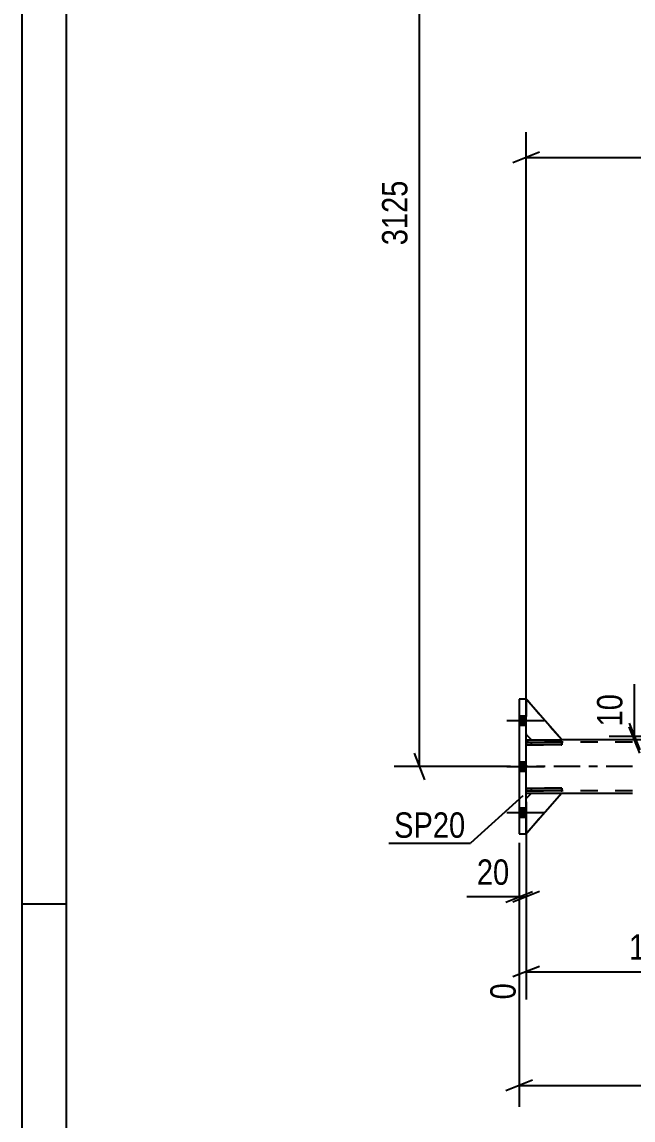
# Model space of a CAD drawing. Header units: millimetres. Extents: x -787 to 402, y -866 to -25.
# Drawn here: x -786.8 to -717.8, y -443.5 to -319.6 of the extents above; entities that cross this region are included whole.
import ezdxf

# ---------------------------------------------------------------- set-up
doc = ezdxf.new("R2010")
doc.units = ezdxf.units.MM
doc.linetypes.add('DXK_LINE_DOT2', pattern=[3.9198, 1.9599, -1.9599])
doc.linetypes.add('DXK_LINE_DOT3', pattern=[5.9187, 2.979, -0.9799, 0.9799, -0.9799])
doc.styles.add('Arial Narrow', font='ARIALN.TTF', dxfattribs={"height": 0.2})

# ---------------------------------------------------------------- blocks, each defined once
blk = doc.blocks.new('Unknown-569028579-1134')
at = {"color": 5, "linetype": 'Continuous'}
for p, q in [((-786.76, -25.13), (-786.76, -866.13)), ((-781.76, -30.13), (-781.76, -861.13)), ((-781.76, -419.13), (-786.76, -419.13))]:
    blk.add_line(p, q, dxfattribs=at)
blk = doc.blocks.new('Part-569028579-6516 - 6366')
at = {"color": 2, "linetype": 'Continuous'}
for p, q in [((-729.84, -396.01), (-730.64, -396.01)), ((-730.64, -396.01), (-730.64, -411.21)), ((-729.84, -411.21), (-729.84, -396.01)), ((-730.64, -411.21), (-729.84, -411.21))]:
    blk.add_line(p, q, dxfattribs=at)
blk = doc.blocks.new('Part-569028579-6578 - 6366')
at = {"color": 7, "linetype": 'DXK_LINE_DOT2'}
for p, q in [((-729.84, -407.21), (-729.24, -406.61)), ((-725.84, -406.61), (-729.84, -411.21)), ((-729.24, -406.61), (-725.84, -406.61)), ((-729.84, -411.21), (-729.84, -407.21))]:
    blk.add_line(p, q, dxfattribs=at)
blk = doc.blocks.new('Part-569028579-6600 - 6366')
at = {"color": 2, "linetype": 'Continuous'}
for p, q in [((-729.84, -400.61), (-729.24, -400.61)), ((-717.84, -400.61), (-725.84, -400.61)), ((-729.84, -406.61), (-729.24, -406.61)), ((-725.84, -406.61), (-717.84, -406.61))]:
    blk.add_line(p, q, dxfattribs=at)
at = {"color": 7, "linetype": 'DXK_LINE_DOT2'}
for p, q in [((-729.84, -406.61), (-729.84, -400.61)), ((-717.84, -400.85), (-729.84, -400.85)), ((-729.24, -400.61), (-725.84, -400.61)), ((-717.84, -406.37), (-729.84, -406.37)), ((-729.24, -406.61), (-725.84, -406.61))]:
    blk.add_line(p, q, dxfattribs=at)
at = {"color": 7, "linetype": 'DXK_LINE_DOT3'}
blk.add_line((-717.84, -403.61), (-729.84, -403.61), dxfattribs=at)
blk = doc.blocks.new('Part-569028579-6605 - 6366')
at = {"color": 7, "linetype": 'DXK_LINE_DOT2'}
for p, q in [((-725.84, -400.61), (-729.84, -396.01)), ((-729.84, -396.01), (-729.84, -400.01)), ((-729.84, -400.01), (-729.24, -400.61)), ((-729.24, -400.61), (-725.84, -400.61))]:
    blk.add_line(p, q, dxfattribs=at)
blk = doc.blocks.new('Part-569028579-6616 - 6366')
at = {"color": 7, "linetype": 'DXK_LINE_DOT2'}
for p, q in [((-725.84, -406.05), (-729.84, -406.05)), ((-729.84, -406.05), (-729.84, -406.37)), ((-729.84, -406.37), (-725.84, -406.37)), ((-729.24, -406.37), (-729.24, -406.05)), ((-725.84, -406.37), (-725.84, -406.05))]:
    blk.add_line(p, q, dxfattribs=at)
blk = doc.blocks.new('Part-569028579-6617 - 6366')
at = {"color": 7, "linetype": 'DXK_LINE_DOT2'}
for p, q in [((-725.84, -400.85), (-729.84, -400.85)), ((-729.84, -400.85), (-729.84, -401.17)), ((-729.84, -401.17), (-725.84, -401.17)), ((-729.24, -401.17), (-729.24, -400.85)), ((-725.84, -401.17), (-725.84, -400.85))]:
    blk.add_line(p, q, dxfattribs=at)
blk = doc.blocks.new('Part-569028579-6618 - 6366')
at = {"color": 2, "linetype": 'Continuous'}
for p, q in [((-729.84, -406.05), (-725.84, -406.05)), ((-729.84, -406.37), (-729.84, -406.05)), ((-725.84, -406.37), (-729.84, -406.37)), ((-725.84, -406.05), (-725.84, -406.37))]:
    blk.add_line(p, q, dxfattribs=at)
at = {"color": 7, "linetype": 'DXK_LINE_DOT2'}
blk.add_line((-729.24, -406.37), (-729.24, -406.05), dxfattribs=at)
blk = doc.blocks.new('Part-569028579-6619 - 6366')
at = {"color": 2, "linetype": 'Continuous'}
for p, q in [((-729.84, -400.85), (-725.84, -400.85)), ((-729.84, -401.17), (-729.84, -400.85)), ((-725.84, -401.17), (-729.84, -401.17)), ((-725.84, -400.85), (-725.84, -401.17))]:
    blk.add_line(p, q, dxfattribs=at)
at = {"color": 7, "linetype": 'DXK_LINE_DOT2'}
blk.add_line((-729.24, -401.17), (-729.24, -400.85), dxfattribs=at)
blk = doc.blocks.new('Part-569028579-6621 - 6366')
at = {"color": 2, "linetype": 'Continuous'}
for p, q in [((-725.84, -400.61), (-729.84, -396.01)), ((-729.84, -400.01), (-729.24, -400.61)), ((-729.24, -400.61), (-725.84, -400.61))]:
    blk.add_line(p, q, dxfattribs=at)
at = {"color": 7, "linetype": 'DXK_LINE_DOT2'}
blk.add_line((-729.84, -396.01), (-729.84, -400.01), dxfattribs=at)
blk = doc.blocks.new('Part-569028579-6623 - 6366')
at = {"color": 2, "linetype": 'Continuous'}
for p, q in [((-729.84, -407.21), (-729.24, -406.61)), ((-725.84, -406.61), (-729.84, -411.21)), ((-729.24, -406.61), (-725.84, -406.61))]:
    blk.add_line(p, q, dxfattribs=at)
at = {"color": 7, "linetype": 'DXK_LINE_DOT2'}
blk.add_line((-729.84, -411.21), (-729.84, -407.21), dxfattribs=at)
blk = doc.blocks.new('Bolt-569028579-17721 - 6366')
at = {"linetype": 'Continuous'}
for points in [[(-730.64, -397.89), (-730.64, -398.93), (-729.84, -398.93), (-729.84, -397.89)], [(-730.64, -397.89), (-730.64, -398.93), (-729.84, -398.93), (-729.84, -397.89)], [(-730.64, -397.89), (-730.64, -398.93), (-729.84, -398.93), (-729.84, -397.89)], [(-730.64, -403.09), (-730.64, -404.13), (-729.84, -404.13), (-729.84, -403.09)], [(-730.64, -403.09), (-730.64, -404.13), (-729.84, -404.13), (-729.84, -403.09)], [(-730.64, -408.29), (-730.64, -409.33), (-729.84, -409.33), (-729.84, -408.29)], [(-730.64, -408.29), (-730.64, -409.33), (-729.84, -409.33), (-729.84, -408.29)], [(-730.64, -408.29), (-730.64, -409.33), (-729.84, -409.33), (-729.84, -408.29)]]:
    blk.add_hatch(color=1, dxfattribs=at).paths.add_polyline_path(points)
at = {"color": 1, "linetype": 'Continuous'}
for p, q in [((-730.64, -397.89), (-729.84, -397.89)), ((-730.64, -397.89), (-729.84, -397.89)), ((-730.64, -397.89), (-729.84, -397.89)), ((-732.04, -398.41), (-727.84, -398.41)), ((-732.04, -398.41), (-727.84, -398.41)), ((-732.04, -398.41), (-727.84, -398.41)), ((-730.64, -398.93), (-729.84, -398.93)), ((-730.64, -398.93), (-729.84, -398.93)), ((-730.64, -398.93), (-729.84, -398.93)), ((-732.04, -403.61), (-727.84, -403.61)), ((-732.04, -403.61), (-727.84, -403.61)), ((-730.64, -403.09), (-729.84, -403.09)), ((-730.64, -403.09), (-729.84, -403.09)), ((-730.64, -404.13), (-729.84, -404.13)), ((-730.64, -404.13), (-729.84, -404.13)), ((-732.04, -408.81), (-727.84, -408.81)), ((-732.04, -408.81), (-727.84, -408.81)), ((-732.04, -408.81), (-727.84, -408.81)), ((-730.64, -408.29), (-729.84, -408.29)), ((-730.64, -408.29), (-729.84, -408.29)), ((-730.64, -408.29), (-729.84, -408.29)), ((-730.64, -409.33), (-729.84, -409.33)), ((-730.64, -409.33), (-729.84, -409.33)), ((-730.64, -409.33), (-729.84, -409.33))]:
    blk.add_line(p, q, dxfattribs=at)
blk = doc.blocks.new('StraightDimension-569028579-80808 - 6366')
at = {"color": 7, "linetype": 'Continuous'}
for p, q in [((-730.64, -412.21), (-730.64, -420.71)), ((-729.84, -412.21), (-729.84, -420.71)), ((-732.14, -418.91), (-729.14, -417.71)), ((-728.34, -417.71), (-731.34, -418.91)), ((-730.64, -418.31), (-736.55, -418.31)), ((-730.64, -418.31), (-736.55, -418.31)), ((-730.64, -418.31), (-729.84, -418.31))]:
    blk.add_line(p, q, dxfattribs=at)
at = {"color": 0}
blk.add_wipeout([(-731.17, -417.56), (-731.17, -413.36), (-736.02, -413.36), (-736.02, -417.56)], dxfattribs=at)
at = {"color": 3, "style": 'Arial Narrow'}
blk.add_text('20', height=2.863, dxfattribs=at).set_placement((-735.42, -416.96))
blk = doc.blocks.new('StraightDimension-569028579-7196 - 6366')
at = {"color": 7, "linetype": 'Continuous'}
for p, q in [((-695.6, -276.61), (-695.6, -337.25)), ((-729.84, -399.61), (-729.84, -332)), ((-728.34, -334.25), (-731.34, -335.45)), ((-697.1, -335.45), (-694.1, -334.25)), ((-729.84, -334.85), (-695.6, -334.85))]:
    blk.add_line(p, q, dxfattribs=at)
at = {"color": 0}
blk.add_wipeout([(-708.47, -334.1), (-708.47, -329.9), (-716.98, -329.9), (-716.98, -334.1)], dxfattribs=at)
at = {"color": 3, "style": 'Arial Narrow'}
blk.add_text('1617', height=2.863, dxfattribs=at).set_placement((-716.38, -333.5))
blk = doc.blocks.new('StraightDimension-569028579-6867 - 6366')
at = {"color": 7, "linetype": 'Continuous'}
for p, q in [((-741.91, -403.61), (-741.91, -278.61)), ((-742.51, -402.11), (-741.31, -405.11)), ((-731.64, -403.61), (-744.76, -403.61))]:
    blk.add_line(p, q, dxfattribs=at)
at = {"color": 0}
blk.add_wipeout([(-742.66, -336.85), (-746.86, -336.85), (-746.86, -345.36), (-742.66, -345.36)], dxfattribs=at)
at = {"color": 3, "style": 'Arial Narrow'}
blk.add_text('3125', height=2.863, rotation=90.0002, dxfattribs=at).set_placement((-743.26, -344.76))
blk = doc.blocks.new('StraightDimension-569028579-66497 - 6366')
at = {"color": 7, "linetype": 'Continuous'}
for p, q in [((-699.35, -401.61), (-699.35, -435.39)), ((-729.84, -407.61), (-729.84, -429.9)), ((-728.34, -426.17), (-731.34, -427.37)), ((-700.85, -427.37), (-697.85, -426.17)), ((-729.84, -426.77), (-699.35, -426.77))]:
    blk.add_line(p, q, dxfattribs=at)
at = {"color": 0}
blk.add_wipeout([(-710.34, -426.02), (-710.34, -421.82), (-718.85, -421.82), (-718.85, -426.02)], dxfattribs=at)
at = {"color": 3, "style": 'Arial Narrow'}
blk.add_text('1524', height=2.863, dxfattribs=at).set_placement((-718.25, -425.42))
at = {"color": 0, "linetype": 'Continuous'}
for points in [[(-730.44, -427.47), (-734.64, -427.47), (-734.64, -430.5), (-730.44, -430.5)], [(-699.95, -427.47), (-704.15, -427.47), (-704.15, -435.99), (-699.95, -435.99)]]:
    blk.add_wipeout(points, dxfattribs=at)
at = {"color": 3, "linetype": 'Continuous', "style": 'Arial Narrow'}
for s, height, p in [('0', 2.86, (-731.04, -429.9)), ('1524', 2.863, (-700.55, -435.39))]:
    blk.add_text(s, height=height, rotation=90.0002, dxfattribs=at).set_placement(p)
blk = doc.blocks.new('StraightDimension-569028579-75250 - 6366')
at = {"color": 7, "linetype": 'Continuous'}
for p, q in [((-730.64, -412.21), (-730.64, -442.02)), ((-729.14, -439.02), (-732.14, -440.22)), ((-730.64, -439.62), (-78.72, -439.62))]:
    blk.add_line(p, q, dxfattribs=at)
blk = doc.blocks.new('StraightDimension-569028579-75363 - 6366')
at = {"color": 7, "linetype": 'Continuous'}
for p, q in [((-717.64, -400.21), (-717.64, -394.3)), ((-717.64, -400.21), (-717.64, -394.3)), ((-718.24, -398.71), (-717.04, -401.71)), ((-717.04, -402.11), (-718.24, -399.11)), ((-710.74, -400.21), (-720.49, -400.21)), ((-717.64, -400.61), (-717.64, -400.21)), ((-710.74, -400.61), (-720.49, -400.61))]:
    blk.add_line(p, q, dxfattribs=at)
at = {"color": 0, "linetype": 'Continuous'}
blk.add_wipeout([(-712.54, -393.46), (-716.74, -393.46), (-716.74, -401.05), (-712.54, -401.05)], dxfattribs=at)
at = {"color": 0}
blk.add_wipeout([(-718.39, -394.82), (-722.59, -394.82), (-722.59, -399.68), (-718.39, -399.68)], dxfattribs=at)
at = {"color": 3, "linetype": 'Continuous', "style": 'Arial Narrow'}
blk.add_text('TYP', height=2.863, rotation=90.0002, dxfattribs=at).set_placement((-713.14, -400.45))
at = {"color": 3, "style": 'Arial Narrow'}
blk.add_text('10', height=2.863, rotation=90.0002, dxfattribs=at).set_placement((-718.99, -399.08))
blk = doc.blocks.new('Mark-569028579-6512 - 6366')
at = {"color": 0}
blk.add_wipeout([(-736.72, -411.65), (-736.72, -408.65), (-744.76, -408.65), (-744.76, -411.65)], dxfattribs=at)
blk.add_wipeout([(-736.72, -411.65), (-736.72, -408.65), (-744.76, -408.65), (-744.76, -411.65)], dxfattribs=at)
at = {"color": 30, "linetype": 'Continuous'}
for p in [(-730.22, -406.93), (-745.36, -412.25)]:
    blk.add_line(p, (-736.12, -412.25), dxfattribs=at)
at = {"color": 3, "style": 'Arial Narrow'}
blk.add_text('SP20', height=2.863, dxfattribs=at).set_placement((-744.76, -411.65))

msp = doc.modelspace()

# ---------------------------------------------------------------- block references
for name in ['Unknown-569028579-1134', 'Part-569028579-6516 - 6366', 'Part-569028579-6605 - 6366', 'Part-569028579-6621 - 6366', 'Bolt-569028579-17721 - 6366', 'Part-569028579-6600 - 6366', 'Part-569028579-6617 - 6366', 'Part-569028579-6619 - 6366', 'Part-569028579-6616 - 6366', 'Part-569028579-6618 - 6366', 'Part-569028579-6578 - 6366', 'Part-569028579-6623 - 6366']:
    msp.add_blockref(name, (0, 0))

# ---------------------------------------------------------------- next in the draw order: block references
for name in ['StraightDimension-569028579-7196 - 6366', 'StraightDimension-569028579-80808 - 6366']:
    msp.add_blockref(name, (0, 0))

# ---------------------------------------------------------------- next in the draw order: block references
msp.add_blockref('StraightDimension-569028579-6867 - 6366', (0, 0))

# ---------------------------------------------------------------- next in the draw order: block references
msp.add_blockref('StraightDimension-569028579-66497 - 6366', (0, 0))

# ---------------------------------------------------------------- next in the draw order: block references
msp.add_blockref('StraightDimension-569028579-75250 - 6366', (0, 0))

# ---------------------------------------------------------------- next in the draw order: block references
for name in ['StraightDimension-569028579-75363 - 6366', 'Mark-569028579-6512 - 6366']:
    msp.add_blockref(name, (0, 0))

doc.saveas('drawing.dxf')
